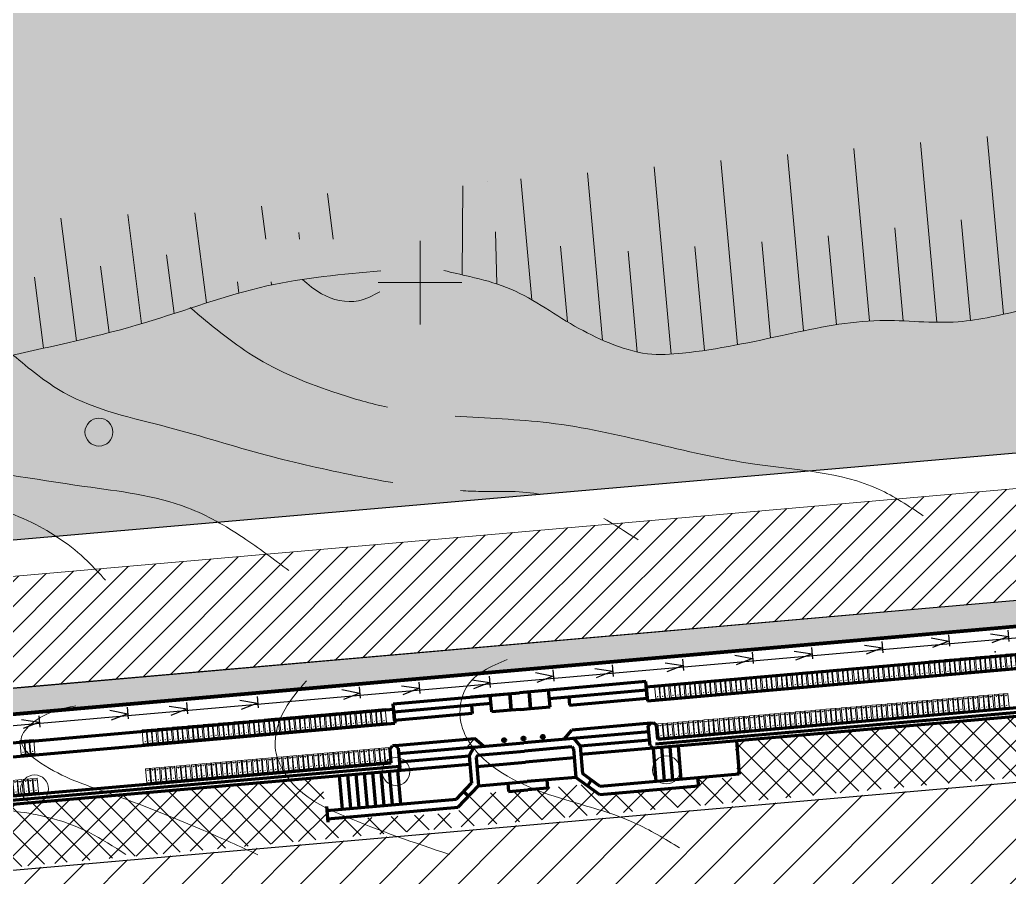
# Model space of a CAD drawing. Header units: millimetres. Extents: x 5637 to 6048, y 3385 to 3927.
# Drawn here: x 5752.01 to 5787.5, y 3664.94 to 3695.67 of the extents above; entities that cross this region are included whole.
import ezdxf

# ---------------------------------------------------------------- set-up
doc = ezdxf.new("R2010")
doc.units = ezdxf.units.MM
for name, color, linetype in [('Contour Lines', 253, 'Continuous'), ('net', 250, 'Continuous'), ('trees old', 116, 'Continuous')]:
    doc.layers.add(name, color=color, linetype=linetype)
doc.layers.add('dr', color=7, linetype='Continuous', lineweight=30, true_color=0x424d8a)
for name, color, linetype, lineweight in [('fences', 224, 'ограждение1', 80), ('ground 1', 7, 'Continuous', 30), ('hatch', 253, 'Continuous', 13), ('road', 19, 'Continuous', 30), ('trees new', 7, 'Continuous', 20), ('wall', 7, 'Continuous', 80)]:
    doc.layers.add(name, color=color, linetype=linetype, lineweight=lineweight)
doc.layers.add('plants1', color=7, linetype='Continuous', true_color=0x89ee5d)
doc.linetypes.add('ограждение1', pattern='A,0.25,-0.1,[133,ltypeshp.shx,S=0.1,R=0,X=-0.1,Y=0],-0.1,1', length=1.45)

# ---------------------------------------------------------------- blocks, each defined once
blk = doc.blocks.new('net')
at = {"layer": 'ground 1', "color": 3, "lineweight": 15}
for p, q in [((0, 3), (0, -3)), ((0, 0), (-3, 0)), ((0, 0), (3, 0))]:
    blk.add_line(p, q, dxfattribs=at)
blk = doc.blocks.new('42')
at = {"lineweight": 0}
for p, q in [((2893972, -392647), (2893972, -392147)), ((2893972, -392197), (2893992, -392197)), ((2893972, -392247), (2893992, -392247)), ((2893992, -392647), (2893992, -392147)), ((2894142, -392647), (2894142, -392147)), ((2894142, -392197), (2894167, -392197)), ((2894142, -392247), (2894167, -392247)), ((2894167, -392647), (2894167, -392147)), ((2893817, -392597), (2894317, -392597)), ((2893817, -392647), (2894317, -392647)), ((2893972, -392547), (2893992, -392547)), ((2894142, -392547), (2894167, -392547))]:
    blk.add_line(p, q, dxfattribs=at)
blk.add_lwpolyline([(2893817, -392147), (2894317, -392147), (2894317, -392647), (2893817, -392647)], close=True, dxfattribs=at)
for centre in [(2893895, -392222), (2894070, -392222), (2894240, -392222), (2893895, -392572), (2894070, -392572), (2894240, -392572)]:
    blk.add_circle(centre, 5, dxfattribs=at)

msp = doc.modelspace()

# ---------------------------------------------------------------- hatches: boundary and pattern name
at = {"layer": 'hatch'}
h = msp.add_hatch(dxfattribs=at)
h.set_pattern_fill('ANSI31', color=256, scale=8, style=0)
h.set_pattern_definition([(45, (2816.3681, -1263.7476), (-0.70710678, 0.70710678), [])])
edge = h.paths.add_edge_path()
edge.add_line((5681.718, 3662.745), (5708.38, 3664.934))
edge.add_arc((5713.219, 3667.179), 5.335, 204.8917, 275.5225)
edge.add_line((5713.733, 3661.869), (5818.562, 3671.059))
edge.add_arc((5814.821, 3690.234), 19.536, 281.0392, 345.4537)
edge.add_arc((5828.918, 3687.613), 5.329, 334.6044, 439.8122)
edge.add_line((5829.86, 3692.857), (5821.197, 3693.928))
edge.add_line((5821.197, 3693.928), (5821.163, 3698.626))
edge.add_line((5821.163, 3698.626), (5822.751, 3698.67))
edge.add_arc((5822.674, 3701.446), 2.777, 271.5898, 361.9955)
edge.add_arc((5787.812, 3700.231), 37.66, 1.9955, 27.7471)
edge.add_line((5821.141, 3717.765), (5815.111, 3730.653))
edge.add_arc((5808.837, 3727.717), 6.926, 25.0759, 80.9102)
edge.add_line((5809.932, 3734.557), (5816.866, 3735.208))
edge.add_line((5816.866, 3735.208), (5822.086, 3738.739))
edge.add_arc((5826.047, 3735.447), 5.15, 140.2743, 208.703)
edge.add_line((5821.53, 3732.974), (5832.004, 3711.476))
edge.add_line((5832.004, 3711.476), (5839.078, 3695.803))
edge.add_line((5839.078, 3695.803), (5843.714, 3685.87))
edge.add_line((5843.714, 3685.87), (5839.002, 3683.445))
edge.add_arc((5812.028, 3691.913), 28.272, 321.435, 342.5709, ccw=False)
edge.add_arc((5815.074, 3690.732), 25.173, 273.7863, 319.2136, ccw=False)
edge.add_line((5816.736, 3665.614), (5796.147, 3663.794))
edge.add_line((5796.147, 3663.794), (5694.835, 3654.877))
edge.add_line((5694.835, 3654.877), (5688.624, 3654.402))
edge.add_line((5688.624, 3654.402), (5675.285, 3653.372))
edge.add_line((5675.285, 3653.372), (5681.718, 3662.745))
h = msp.add_hatch(dxfattribs=at)
h.set_pattern_fill('ANSI31', color=250, scale=0.2, style=0)
edge = h.paths.add_edge_path()
edge.add_line((5809.87, 3676.791), (5729.949, 3669.795))
edge.add_arc((5832.255, 2377.56), 1296.278, 94.52665, 95.141262)
edge.add_arc((5637.286, 3661.317), 79.146, 5.29647, 8.15063)
edge.add_arc((5708.246, 3784.853), 112.557, 273.76252, 276.18931)
edge.add_arc((5743.512, 3692.177), 30.077, 191.0619, 219.7328, ccw=False)
edge.add_arc((5755.859, 3696.04), 42.96, 165.9095, 192.9579, ccw=False)
edge.add_line((5714.192, 3706.498), (5715.15, 3709.705))
edge.add_arc((5726.77, 3705.136), 12.486, 94.984, 158.5342, ccw=False)
edge.add_arc((6488.611, -4524.325), 8277.136, 94.7361145, 95.2886148, ccw=False)
edge.add_arc((5805.865, 3710.144), 14.42, 10.6911, 92.6619, ccw=False)
edge.add_arc((5780.982, 3698.932), 41.448, -24.6573, 19.5747, ccw=False)
edge.add_arc((5818.135, 3700.994), 19.36, 271.5276, 276.278)
edge.add_arc((5955.063, 3694.612), 135.424, 185.4499, 187.13432)
edge.add_arc((5848.619, 3317.301), 361.573, 94.43042, 96.15217)
edge = h.paths.add_edge_path(flags=16)
edge.add_line((5809.341, 3680.76), (5729.6, 3673.78))
edge.add_arc((5728.591, 3682.538), 8.816, 208.4781, 276.5758, ccw=False)
edge.add_arc((5757.802, 3696.32), 41.105, 192.5783, 205.9481, ccw=False)
edge.add_arc((5751.067, 3695.063), 34.258, 183.9783, 192.9809, ccw=False)
edge.add_arc((5750.243, 3696.971), 33.626, 161.4292, 187.3206, ccw=False)
edge.add_arc((5726.343, 3705.292), 8.325, 91.8259, 163.329, ccw=False)
edge.add_line((5726.078, 3713.613), (5805.496, 3720.578))
edge.add_arc((5806.338, 3710.978), 9.637, 44.9806, 95.0123, ccw=False)
edge.add_arc((5806.285, 3710.885), 9.74, 15.791, 45.1448, ccw=False)
edge.add_arc((5790.456, 3702.494), 27.515, 12.8005, 23.6607, ccw=False)
edge.add_arc((5783.345, 3698.717), 35.348, 2.5202, 16.2178, ccw=False)
edge.add_arc((5784.919, 3697.866), 33.826, -15.835, 4.0778, ccw=False)
edge.add_arc((5809.926, 3689.005), 7.545, 305.8538, 357.1956, ccw=False)
edge.add_arc((5807.048, 3693.086), 12.538, 280.5399, 305.589, ccw=False)
at = {"layer": 'hatch', "true_color": 0xfacfb6}
h = msp.add_hatch(dxfattribs=at)
h.set_pattern_fill('ANSI37', color=254, scale=5, style=0)
h.set_pattern_definition([(45, (2816.3681, -1263.7476), (-0.44194174, 0.44194174), []), (135, (2816.3681, -1263.7476), (-0.44194174, -0.44194174), [])])
edge = h.paths.add_edge_path()
edge.add_line((5707.265, 3718.167), (5708.519, 3718.284))
edge.add_line((5708.519, 3718.284), (5708.455, 3719.371))
edge.add_arc((5705.946, 3719.223), 2.514, 3.3697, 34.6075)
edge.add_line((5708.015, 3720.651), (5707.335, 3721.283))
edge.add_line((5707.335, 3721.283), (5706.326, 3721.675))
edge.add_line((5706.326, 3721.675), (5705.149, 3721.507))
edge.add_line((5705.149, 3721.507), (5704.084, 3720.723))
edge.add_line((5704.084, 3720.723), (5703.605, 3719.342))
edge.add_line((5703.605, 3719.342), (5708.163, 3666.874))
edge.add_arc((5713.764, 3667.504), 5.636, 186.4182, 268.0546)
edge.add_line((5713.573, 3661.871), (5818.709, 3671.301))
edge.add_arc((5814.556, 3690.51), 19.653, 282.2003, 352.0502)
edge.add_line((5834.02, 3687.792), (5833.913, 3688.799))
edge.add_arc((5829.371, 3687.881), 4.635, 11.427, 38.4407)
edge.add_arc((5813.861, 3690.869), 19.14, 325.1364, 359.6789, ccw=False)
edge.add_arc((5814.521, 3690.237), 18.237, 290.0707, 325.5804, ccw=False)
edge.add_arc((5812.968, 3716.178), 43.774, 273.5976, 280.2803, ccw=False)
edge.add_line((5815.715, 3672.491), (5815.372, 3676.016))
edge.add_line((5815.372, 3676.016), (5812.186, 3675.696))
edge.add_line((5812.186, 3675.696), (5812.272, 3674.627))
edge.add_line((5812.272, 3674.627), (5810.775, 3674.478))
edge.add_line((5810.775, 3674.478), (5810.963, 3672.748))
edge.add_line((5810.963, 3672.748), (5777.655, 3669.792))
edge.add_line((5777.655, 3669.792), (5777.764, 3668.496))
edge.add_line((5777.764, 3668.496), (5776.369, 3668.483))
edge.add_line((5776.369, 3668.483), (5776.382, 3668.19))
edge.add_line((5776.382, 3668.19), (5772.824, 3667.831))
edge.add_line((5772.824, 3667.831), (5772.162, 3668.251))
edge.add_line((5772.162, 3668.251), (5768.256, 3667.909))
edge.add_line((5768.256, 3667.909), (5767.696, 3667.245))
edge.add_line((5767.696, 3667.245), (5763.007, 3666.979))
edge.add_line((5763.007, 3666.979), (5762.86, 3668.461))
edge.add_line((5762.86, 3668.461), (5728.34, 3665.543))
edge.add_line((5728.34, 3665.543), (5728.383, 3664.75))
edge.add_line((5728.383, 3664.75), (5713.429, 3663.358))
edge.add_arc((5713.088, 3666.921), 3.579, 177.2773, 275.4669, ccw=False)
edge.add_line((5709.513, 3667.091), (5704.829, 3719.166))
edge.add_arc((5705.984, 3719.27), 1.159, 5.5289, 185.1396, ccw=False)
edge.add_line((5707.138, 3719.381), (5707.265, 3718.167))
at = {"layer": 'plants1', "true_color": 0x4ec6ac}
h = msp.add_hatch(dxfattribs=at)
h.set_pattern_fill('CROSS', color=123, scale=1.5, style=0)
h.set_pattern_definition([(0, (2816.3681, -1263.7476), (0.375, 0.375), [0.1875, -0.5625]), (90, (2816.46184, -1263.84136), (-0.375, 0.375), [0.1875, -0.5625])])
h.paths.add_polyline_path([(5727.347, 3712.586), (5804.734, 3719.356), (5808.14, 3681.905), (5730.548, 3675.174)])
at = {"layer": 'trees new'}
h = msp.add_hatch(color=256, dxfattribs=at)
h.set_gradient(color1=(154, 211, 111), color2=(206, 233, 185), one_color=1, tint=0.82, name='SPHERICAL')
edge = h.paths.add_edge_path()
edge.add_line((5713.403, 3671.895), (5711.565, 3671.758))
edge.add_line((5711.565, 3671.758), (5707.5, 3717.609))
edge.add_line((5707.5, 3717.609), (5805.021, 3726.293))
edge.add_line((5805.021, 3726.293), (5805.17, 3724.815))
edge.add_line((5805.17, 3724.815), (5725.818, 3717.952))
edge.add_arc((5727.831, 3703.619), 14.474, 97.9931, 151.7845)
edge.add_arc((5751.315, 3697.17), 38.599, 159.8582, 174.5948)
edge.add_arc((5670.935, 3701.085), 41.954, 354.9778, 359.6189, ccw=False)
edge.add_arc((5764.951, 3696.536), 52.23, 179.0389, 190.0925)
edge.add_arc((5814.024, 3712.726), 103.642, 194.1535, 197.41609)
edge.add_arc((5752.096, 3693.3), 38.738, 197.4161, 204.8655)
edge.add_arc((5730.285, 3684.505), 15.297, 209.3352, 228.4907)
edge.add_arc((5706.718, 3796.873), 124.549, 274.05794, 276.18924, ccw=False)
edge.add_arc((5759.718, 3676.199), 44.33, 184.6101, 189.8721)
edge.add_line((5716.045, 3668.599), (5809.287, 3676.732))
edge.add_line((5809.287, 3676.732), (5809.363, 3675.872))
edge.add_line((5809.363, 3675.872), (5729.473, 3668.88))
edge.add_line((5729.473, 3668.88), (5714.6, 3667.56))
edge.add_line((5714.6, 3667.56), (5713.69, 3668.334))
edge.add_line((5713.69, 3668.334), (5713.403, 3671.895))

# ---------------------------------------------------------------- linework, layer by layer
at = {"layer": 'Contour Lines', "lineweight": 5, "ltscale": 0.5}
for points in [[(5762.153, 3686.367), (5762.834, 3685.853), (5764.161, 3685.602), (5764.927, 3685.925)], [(5737.342, 3681.05), (5738.451, 3680.209), (5740.555, 3679.559), (5745.373, 3678.832), (5749.848, 3678.488), (5752.448, 3677.648), (5754.437, 3676.271), (5755.087, 3675.583)], [(5772.967, 3677.795), (5773.761, 3677.308), (5774.196, 3677.027)], [(5769.49, 3672.745), (5768.037, 3671.755), (5767.838, 3670.478), (5768.83, 3669.025), (5771.759, 3667.66), (5774.05, 3666.889), (5775.68, 3665.986)], [(5762.298, 3671.98), (5761.526, 3670.958), (5761.177, 3669.588), (5761.974, 3668.118), (5763.669, 3667.121), (5767.425, 3665.749)], [(5754.02, 3671.083), (5752.476, 3670.47), (5752.061, 3669.896), (5752.773, 3669.026), (5755.088, 3667.997), (5757.462, 3667.088), (5758.61, 3666.613), (5760.549, 3665.743)], [(5730.044, 3668.542), (5733.991, 3666.006), (5736.223, 3663.618), (5737.952, 3660.538), (5739.083, 3655.888), (5739.555, 3653.908), (5740.061, 3652.046), (5741.13, 3650.79), (5742.828, 3650.255), (5744.777, 3649.69), (5747.134, 3649.25), (5750.473, 3649.404), (5752.799, 3649.561), (5756.509, 3649.561), (5760.507, 3649.401), (5765.998, 3648.736), (5769.721, 3648.542), (5773.194, 3648.875), (5777.055, 3648.181), (5780.112, 3646.793), (5782.08, 3645.586), (5783.698, 3644.845), (5785.783, 3644.164), (5788.706, 3643.618), (5792.117, 3643.034), (5797.089, 3642.938), (5800.488, 3643.219), (5803.637, 3643.281), (5806.319, 3642.782), (5808.096, 3641.878), (5808.883, 3641.625)], [(5741.132, 3668.292), (5743.43, 3667.19), (5746.28, 3667.128), (5749.681, 3667.373), (5752.194, 3667.251), (5754.492, 3666.546), (5755.812, 3665.752)]]:
    msp.add_spline(points, degree=3, dxfattribs=at)
for points, knots in [([(5758.128, 3685.357), (5758.854, 3684.742), (5760.435, 3683.403), (5762.947, 3682.39), (5764.61, 3681.912), (5765.207, 3681.784)], [0, 0, 0, 0, 5.677259, 12.362945, 16.035286, 16.035286, 16.035286, 16.035286]), ([(5751.769, 3683.656), (5752.354, 3683.169), (5753.966, 3681.826), (5757.287, 3681.152), (5760.72, 3680.047), (5763.439, 3679.446), (5764.948, 3679.157), (5765.393, 3679.081)], [0, 0, 0, 0, 4.517441, 12.454527, 19.742254, 26.313882, 29.049315, 29.049315, 29.049315, 29.049315]), ([(5767.625, 3681.467), (5768.75, 3681.386), (5772.409, 3681.294), (5777.285, 3679.616), (5782.105, 3679.445), (5783.897, 3678.244), (5784.42, 3677.893)], [20.921065, 20.921065, 20.921065, 20.921065, 27.672453, 42.716994, 51.782471, 55.518271, 55.518271, 55.518271, 55.518271]), ([(5745.324, 3680.448), (5745.365, 3680.418), (5746.315, 3679.761), (5749.674, 3679.752), (5753.696, 3678.971), (5757.626, 3678.554), (5759.984, 3677.188), (5761.125, 3676.332), (5761.665, 3675.927)], [4.284274, 4.284274, 4.284274, 4.284274, 4.603949, 11.549078, 22.58289, 30.158139, 34.674962, 38.728879, 38.728879, 38.728879, 38.728879]), ([(5767.823, 3678.794), (5768.067, 3678.78), (5769.028, 3678.746), (5770.031, 3678.801), (5770.699, 3678.656)], [33.948033, 33.948033, 33.948033, 33.948033, 35.385411, 39.576153, 39.576153, 39.576153, 39.576153]), ([(5726.069, 3668.168), (5727.018, 3667.502), (5728.992, 3666.143), (5733.122, 3664.639), (5735.211, 3660.637), (5736.416, 3656.737), (5735.707, 3653.737), (5737.127, 3651.539), (5738.713, 3650.33), (5740.266, 3648.832), (5742.97, 3648.962), (5745.985, 3648.103), (5750.172, 3648.577), (5754.24, 3648.737), (5758.591, 3648.782), (5762.381, 3648.105), (5766.234, 3647.887), (5769.955, 3647.625), (5773.844, 3647.648), (5777.385, 3646.929), (5780.421, 3646.219), (5782.643, 3644.847), (5784.83, 3644.252), (5786.25, 3643.836), (5786.9, 3643.651), (5786.955, 3643.635)], [0.554176, 0.554176, 0.554176, 0.554176, 7.517031, 14.94725, 26.066953, 32.690436, 39.354155, 43.242102, 47.514387, 51.543769, 55.455504, 62.962808, 70.307948, 80.362956, 87.509893, 96.320804, 103.386991, 110.646976, 118.715636, 126.623028, 132.296976, 137.269776, 142.106294, 145.814041, 146.161092, 146.161092, 146.161092, 146.161092]), ([(5721.861, 3667.725), (5722.664, 3667.207), (5724.522, 3665.996), (5727.263, 3663.924), (5730.188, 3661.461), (5730.722, 3657.788), (5732.906, 3655.332), (5733.434, 3652.486), (5735.306, 3650.95), (5736.966, 3649.078), (5740.149, 3647.799), (5744.506, 3647.258), (5749.642, 3647.574), (5755.273, 3647.277), (5761.688, 3647.101), (5768.077, 3646.724), (5773.66, 3646.523), (5777.719, 3645.957), (5780.641, 3645.291), (5782.99, 3644.522), (5784.666, 3644.086), (5785.641, 3643.763), (5785.998, 3643.635)], [1.16155, 1.16155, 1.16155, 1.16155, 6.875804, 14.453574, 22.034571, 28.710484, 35.59757, 41.225425, 45.129765, 49.724903, 56.167263, 65.032994, 75.993591, 86.933965, 98.851833, 114.496219, 125.34296, 132.340525, 139.056529, 143.287015, 147.165739, 149.442003, 149.442003, 149.442003, 149.442003]), ([(5785.055, 3643.635), (5784.921, 3643.679), (5784.215, 3643.893), (5782.713, 3644.141), (5780.229, 3644.678), (5777.62, 3645.247), (5774.95, 3645.186), (5772.58, 3645.973), (5769.983, 3646.035), (5767.361, 3646.094), (5763.714, 3646.145), (5759.195, 3646.501), (5753.965, 3646.464), (5748.944, 3646.548), (5744.488, 3646.75), (5740.365, 3646.229), (5736.376, 3647.916), (5731.774, 3649.584), (5728.267, 3653.967), (5724.839, 3657.707), (5724.102, 3663.032), (5720.111, 3664.484), (5718.165, 3666.606), (5716.913, 3667.046), (5716.418, 3667.177)], [61.143917, 61.143917, 61.143917, 61.143917, 61.987655, 65.579228, 70.241031, 77.263003, 81.521455, 86.110891, 92.059168, 96.992817, 101.873992, 113.933737, 124.166627, 133.245919, 144.030661, 151.062919, 157.567662, 169.605422, 179.756245, 190.555813, 199.859025, 208.727613, 213.698783, 216.738881, 216.738881, 216.738881, 216.738881])]:
    msp.add_open_spline(points, degree=3, knots=knots, dxfattribs=at)
at = {"layer": 'dr'}
msp.add_line((5771.706, 3671.394), (5771.732, 3671.096), dxfattribs=at)
at = {"layer": 'dr', "color": 4, "ltscale": 0.5}
for points in [[(5714.752, 3667.137), (5799.331, 3674.529), (5809.835, 3675.494)], [(5785.319, 3673.626), (5785.354, 3673.217)], [(5786.829, 3673.665), (5787.471, 3673.571), (5786.882, 3673.337)], [(5787.451, 3673.797), (5787.487, 3673.388)], [(5782.314, 3673.257), (5782.957, 3673.157), (5782.368, 3672.929)], [(5782.937, 3673.389), (5782.973, 3672.98)], [(5784.699, 3673.523), (5785.339, 3673.397), (5784.75, 3673.166)], [(5777.657, 3672.902), (5778.297, 3672.776), (5777.708, 3672.545)], [(5778.277, 3673.004), (5778.312, 3672.596)], [(5779.786, 3673.044), (5780.429, 3672.95), (5779.84, 3672.716)], [(5780.409, 3673.176), (5780.445, 3672.767)], [(5773.259, 3672.545), (5773.295, 3672.136)], [(5775.164, 3672.627), (5775.807, 3672.526), (5775.218, 3672.298)], [(5775.787, 3672.758), (5775.823, 3672.35)], [(5770.507, 3672.272), (5771.147, 3672.145), (5770.558, 3671.914)], [(5771.127, 3672.374), (5771.162, 3671.965)], [(5772.636, 3672.414), (5773.279, 3672.32), (5772.69, 3672.085)], [(5766.322, 3671.933), (5766.357, 3671.525)], [(5768.227, 3672.015), (5768.87, 3671.914), (5768.281, 3671.687)], [(5768.85, 3672.146), (5768.885, 3671.738)], [(5763.57, 3671.66), (5764.209, 3671.533), (5763.62, 3671.302)], [(5764.19, 3671.762), (5764.225, 3671.353)], [(5765.699, 3671.802), (5766.341, 3671.708), (5765.753, 3671.473)], [(5757.996, 3671.199), (5758.032, 3670.79)], [(5759.902, 3671.281), (5760.545, 3671.18), (5759.955, 3670.952)], [(5760.525, 3671.412), (5760.56, 3671.003)], [(5755.244, 3670.925), (5755.884, 3670.799), (5755.295, 3670.568)], [(5755.864, 3671.028), (5755.9, 3670.619)], [(5757.374, 3671.067), (5758.016, 3670.973), (5757.427, 3670.739)], [(5752.076, 3670.59), (5752.719, 3670.49), (5752.129, 3670.262)], [(5752.698, 3670.722), (5752.734, 3670.313)]]:
    msp.add_lwpolyline(points, dxfattribs=at)
at = {"layer": 'dr'}
for points in [[(5769.588, 3671.51), (5769.63, 3671.028)], [(5770.285, 3671.571), (5770.327, 3671.089)]]:
    msp.add_lwpolyline(points, dxfattribs=at)
msp.add_point((5786.995, 3673.015), dxfattribs=at)
at = {"layer": 'fences', "ltscale": 3}
for points in [[(5774.815, 3669.715), (5810.914, 3672.867)], [(5711.837, 3667.011), (5714.871, 3664.477), (5765.645, 3668.918)]]:
    msp.add_lwpolyline(points, dxfattribs=at)
at = {"layer": 'ground 1', "lineweight": 5, "ltscale": 0.5}
for p, q in [((5786.713, 3691.496), (5787.294, 3685.116)), ((5781.933, 3691.061), (5782.495, 3684.877)), ((5784.323, 3691.278), (5784.91, 3684.83)), ((5779.543, 3690.843), (5780.118, 3684.521)), ((5774.762, 3690.408), (5775.374, 3683.69)), ((5777.152, 3690.626), (5777.753, 3684.024)), ((5769.982, 3689.973), (5770.377, 3685.633)), ((5772.372, 3690.191), (5772.918, 3684.189)), ((5767.901, 3689.725), (5767.885, 3686.532)), ((5768.787, 3689.864), (5768.787, 3689.86)), ((5768.787, 3689.864), (5768.787, 3689.86)), ((5763.256, 3687.813), (5763.047, 3689.453)), ((5760.837, 3687.813), (5760.686, 3688.997)), ((5754.042, 3684.169), (5753.484, 3688.557)), ((5756.384, 3684.78), (5755.886, 3688.695)), ((5758.709, 3685.523), (5758.297, 3688.757)), ((5785.78, 3688.505), (5786.109, 3684.895)), ((5783.397, 3688.215), (5783.7, 3684.878)), ((5762.046, 3687.813), (5762.017, 3688.044)), ((5769.077, 3688.067), (5769.12, 3686.207)), ((5781.013, 3687.926), (5781.303, 3684.743)), ((5771.406, 3687.563), (5771.653, 3684.851)), ((5776.228, 3687.545), (5776.567, 3683.821)), ((5778.622, 3687.714), (5778.936, 3684.267)), ((5757.547, 3685.144), (5757.28, 3687.245)), ((5773.833, 3687.376), (5774.162, 3683.764)), ((5755.215, 3684.457), (5754.911, 3686.845)), ((5752.867, 3683.9), (5752.543, 3686.445)), ((5759.873, 3685.878), (5759.822, 3686.281)), ((5761.046, 3686.17), (5761.031, 3686.281))]:
    msp.add_line(p, q, dxfattribs=at)
for points in [[(5661.531, 3696.382), (5663.602, 3696.329), (5664.637, 3695.877), (5666.788, 3695.532), (5668.621, 3696.249), (5670.798, 3698.346), (5674.197, 3700.257), (5676.135, 3701.557), (5678.26, 3701.955), (5680.304, 3701.345), (5681.048, 3700.788), (5681.738, 3699.912), (5683.152, 3697.366), (5684.24, 3694.474), (5684.453, 3693.2), (5684.775, 3689.049), (5684.881, 3687.377), (5685.014, 3685.705), (5685.2, 3685.015), (5685.758, 3684.404), (5688.015, 3683.847), (5690.351, 3684.006), (5693.837, 3684.028), (5697.847, 3684.299), (5700.634, 3683.552), (5705.529, 3681.174), (5707.84, 3679.679), (5710.899, 3678.524), (5715.182, 3678.32), (5717.309, 3678.193), (5720.477, 3678.404), (5726.725, 3679.389), (5732.251, 3680.169), (5738.799, 3681.25), (5745.948, 3682.391), (5751.566, 3683.611), (5756.492, 3684.812), (5760.877, 3686.133), (5764.962, 3686.674)], [(5767.221, 3686.686), (5768.151, 3686.47), (5769.47, 3686.081), (5771.914, 3684.697), (5773.147, 3684.092), (5774.531, 3683.703), (5775.785, 3683.725), (5779.526, 3684.395), (5782.856, 3684.892), (5785.667, 3684.849), (5788.031, 3685.281), (5791.751, 3685.929), (5796.53, 3686.6), (5800.15, 3687.118), (5802.788, 3687.551), (5806.053, 3688.307), (5808.188, 3689.575), (5810.879, 3691.714), (5812.805, 3693.823), (5814.365, 3695.106)]]:
    msp.add_spline(points, degree=3, dxfattribs=at)
at = {"layer": 'hatch', "color": 250}
msp.add_lwpolyline([(5809.87, 3676.791), (5729.949, 3669.795, 0.002682), (5716.094, 3668.623, 0.012454), (5715.632, 3672.538, 0.010589), (5720.381, 3672.952, -0.125757), (5713.993, 3686.406, -0.118572), (5714.192, 3706.498), (5715.15, 3709.705, -0.284623), (5725.685, 3717.575, -0.002411), (5805.195, 3724.548, -0.373739), (5820.035, 3712.819, -0.195431), (5818.651, 3681.641, 0.020731), (5820.252, 3681.75, 0.00735), (5820.688, 3677.793, 0.007513)], format="xyb", close=True, dxfattribs=at)
msp.add_lwpolyline([(5809.341, 3680.76), (5729.6, 3673.78, -0.306197), (5720.841, 3678.334, -0.058403), (5717.684, 3687.368, -0.039301), (5716.891, 3692.687, -0.113456), (5718.368, 3707.68, -0.322525), (5726.078, 3713.613), (5805.496, 3720.578, -0.22184), (5813.155, 3717.79, -0.128785), (5815.658, 3713.536, -0.047422), (5817.287, 3708.59, -0.059838), (5818.659, 3700.272, -0.087106), (5817.461, 3688.636, -0.227845), (5814.345, 3682.89, -0.109735), (5809.341, 3680.76), (5809.341, 3680.76)], format="xyb", dxfattribs=at)
at = {"layer": 'hatch'}
msp.add_lwpolyline([(5768.05, 3669.582), (5768.323, 3669.907)], dxfattribs=at)
at = {"layer": 'plants1'}
msp.add_lwpolyline([(5727.347, 3712.586), (5804.734, 3719.356), (5808.14, 3681.905), (5730.548, 3675.174)], close=True, dxfattribs=at)
at = {"layer": 'plants1', "ltscale": 0.2}
msp.add_lwpolyline([(5713.403, 3671.895), (5713.69, 3668.334), (5714.6, 3667.56), (5729.473, 3668.88), (5809.363, 3675.872), (5809.287, 3676.732), (5716.045, 3668.599)], dxfattribs=at)
at = {"layer": 'road', "lineweight": 30, "ltscale": 0.5}
msp.add_line((5713.526, 3661.845), (5817.276, 3670.929), dxfattribs=at)
at = {"layer": 'trees old', "lineweight": 5, "ltscale": 0.5}
for centre in [(5754.852, 3680.892), (5754.852, 3680.892), (5765.506, 3668.725), (5765.506, 3668.725), (5775.205, 3668.784), (5775.205, 3668.784), (5752.544, 3668.103), (5752.544, 3668.103)]:
    msp.add_circle(centre, 0.5, dxfattribs=at)
at = {"layer": 'wall', "lineweight": 90}
for p, q in [((5810.709, 3675.922), (5714.579, 3667.511)), ((5789.129, 3673.03), (5774.485, 3671.749)), ((5810.9, 3673.027), (5774.9, 3669.878)), ((5789.173, 3672.532), (5774.529, 3671.25)), ((5810.926, 3672.728), (5774.727, 3669.561)), ((5774.468, 3671.948), (5769.935, 3671.551)), ((5774.52, 3671.35), (5774.468, 3671.948)), ((5765.402, 3671.155), (5769.935, 3671.551)), ((5768.192, 3671.399), (5769.935, 3671.551)), ((5769.586, 3671.521), (5769.639, 3670.923)), ((5769.639, 3670.923), (5769.586, 3671.521)), ((5771.678, 3671.704), (5769.935, 3671.551)), ((5770.284, 3671.582), (5770.336, 3670.984)), ((5770.336, 3670.984), (5770.284, 3671.582)), ((5771.033, 3671.045), (5770.981, 3671.643)), ((5771.007, 3671.344), (5774.494, 3671.649)), ((5774.485, 3671.749), (5774.529, 3671.25)), ((5765.455, 3670.557), (5765.402, 3671.155)), ((5768.915, 3671.161), (5765.429, 3670.856)), ((5768.941, 3670.862), (5768.889, 3671.46)), ((5771.705, 3671.405), (5771.731, 3671.106)), ((5771.731, 3671.106), (5774.52, 3671.35)), ((5750.776, 3669.674), (5765.42, 3670.955)), ((5765.42, 3670.955), (5765.463, 3670.457)), ((5768.244, 3670.801), (5765.455, 3670.557)), ((5768.218, 3671.1), (5768.244, 3670.801)), ((5769.639, 3670.923), (5768.941, 3670.862)), ((5769.987, 3670.954), (5769.639, 3670.923)), ((5769.987, 3670.954), (5770.336, 3670.984)), ((5770.336, 3670.984), (5771.033, 3671.045)), ((5750.819, 3669.176), (5765.463, 3670.457)), ((5774.648, 3670.458), (5771.809, 3670.209)), ((5774.557, 3670.35), (5774.648, 3670.458)), ((5774.648, 3670.458), (5774.748, 3670.467)), ((5774.856, 3670.376), (5774.748, 3670.467)), ((5771.537, 3669.884), (5771.809, 3670.209)), ((5774.575, 3670.15), (5771.835, 3669.911)), ((5774.618, 3669.652), (5774.557, 3670.35)), ((5774.9, 3669.878), (5774.856, 3670.376)), ((5765.483, 3669.656), (5768.323, 3669.904)), ((5768.299, 3669.601), (5770.092, 3669.758)), ((5768.648, 3669.632), (5768.323, 3669.904)), ((5771.885, 3669.915), (5770.092, 3669.758)), ((5771.885, 3669.915), (5772.111, 3669.634)), ((5774.601, 3669.851), (5772.111, 3669.634)), ((5777.715, 3669.823), (5777.82, 3668.627)), ((5765.293, 3669.539), (5765.384, 3669.647)), ((5765.336, 3669.041), (5765.293, 3669.539)), ((5765.483, 3669.656), (5765.384, 3669.647)), ((5765.592, 3669.565), (5765.483, 3669.656)), ((5765.653, 3668.868), (5765.592, 3669.565)), ((5765.609, 3669.366), (5768.349, 3669.606)), ((5768.299, 3669.601), (5768.126, 3669.285)), ((5768.425, 3669.311), (5770.118, 3669.459)), ((5771.811, 3669.607), (5770.118, 3669.459)), ((5771.811, 3669.607), (5771.868, 3669.536)), ((5771.868, 3669.536), (5771.957, 3668.516)), ((5772.111, 3669.634), (5772.197, 3668.651)), ((5774.727, 3669.561), (5772.137, 3669.335)), ((5774.618, 3669.652), (5774.727, 3669.561)), ((5774.727, 3669.561), (5774.831, 3668.366)), ((5775.026, 3669.587), (5775.13, 3668.392)), ((5775.325, 3669.614), (5775.429, 3668.418)), ((5775.623, 3669.64), (5775.728, 3668.444)), ((5730.519, 3665.995), (5765.336, 3669.041)), ((5765.562, 3668.759), (5768.152, 3668.986)), ((5765.635, 3669.067), (5768.126, 3669.285)), ((5768.126, 3669.285), (5768.212, 3668.302)), ((5768.425, 3669.311), (5768.381, 3669.231)), ((5768.381, 3669.231), (5768.471, 3668.211)), ((5768.41, 3668.908), (5770.153, 3669.061)), ((5771.896, 3669.213), (5770.153, 3669.061)), ((5730.247, 3665.67), (5765.562, 3668.759)), ((5764.068, 3668.629), (5764.172, 3667.433)), ((5764.366, 3668.655), (5764.471, 3667.459)), ((5764.665, 3668.681), (5764.77, 3667.486)), ((5764.964, 3668.707), (5765.069, 3667.512)), ((5765.263, 3668.733), (5765.368, 3667.538)), ((5765.653, 3668.868), (5765.562, 3668.759)), ((5765.562, 3668.759), (5765.666, 3667.564)), ((5772.826, 3668.19), (5772.197, 3668.651)), ((5777.82, 3668.627), (5772.826, 3668.19)), ((5763.47, 3668.576), (5763.574, 3667.381)), ((5763.769, 3668.603), (5763.873, 3667.407)), ((5767.672, 3667.739), (5768.212, 3668.302)), ((5768.471, 3668.211), (5770.214, 3668.363)), ((5769.517, 3668.302), (5769.543, 3668.004)), ((5771.957, 3668.516), (5770.214, 3668.363)), ((5770.911, 3668.424), (5770.938, 3668.126)), ((5772.815, 3667.888), (5771.957, 3668.516)), ((5772.386, 3668.202), (5772.511, 3668.421)), ((5776.326, 3668.497), (5776.352, 3668.198)), ((5767.735, 3667.444), (5768.471, 3668.211)), ((5768.103, 3667.827), (5767.942, 3668.021)), ((5769.543, 3668.004), (5770.24, 3668.065)), ((5770.938, 3668.126), (5770.24, 3668.065)), ((5776.352, 3668.198), (5772.815, 3667.888)), ((5763.027, 3667.333), (5767.672, 3667.739)), ((5763.015, 3667.47), (5763.063, 3666.914)), ((5763.053, 3667.034), (5767.735, 3667.444))]:
    msp.add_line(p, q, dxfattribs=at)
for centre in [(5769.382, 3669.847), (5770.079, 3669.908), (5770.776, 3669.969)]:
    msp.add_circle(centre, 0.05, dxfattribs=at)

# ---------------------------------------------------------------- block references
at = {"layer": 'net', "lineweight": 5, "ltscale": 0.5, "xscale": 0.5, "yscale": 0.5, "zscale": 0.5}
msp.add_blockref('net', (5766.368, 3686.252), dxfattribs=at)
at = {"layer": 'wall', "lineweight": 90, "rotation": 185.0000000043067}
for p, xscale, yscale, zscale in [((2938.25, 3029.514), -0.0009999999774511, 0.0010000000002037, 0.001), ((2938.798, 3029.562), -0.0009999999774511, 0.0010000000002037, 0.001), ((2933.866, 3029.13), -0.0009999999774511, 0.0010000000002037, 0.001), ((2934.414, 3029.178), -0.0009999999774511, 0.0010000000002037, 0.001), ((2934.962, 3029.226), -0.0009999999774511, 0.0010000000002037, 0.001), ((2935.51, 3029.274), -0.0009999999774511, 0.0010000000002037, 0.001), ((2936.058, 3029.322), -0.0009999999774511, 0.0010000000002037, 0.001), ((2936.606, 3029.37), -0.0009999999774511, 0.0010000000002037, 0.001), ((2937.154, 3029.418), -0.0009999999774511, 0.0010000000002037, 0.001), ((2937.702, 3029.466), -0.0009999999774511, 0.0010000000002037, 0.001), ((2930.031, 3028.795), -0.0009999999774511, 0.0010000000002037, 0.001), ((2930.579, 3028.843), -0.0009999999774511, 0.0010000000002037, 0.001), ((2931.127, 3028.891), -0.0009999999774511, 0.0010000000002037, 0.001), ((2931.675, 3028.939), -0.0009999999774511, 0.0010000000002037, 0.001), ((2932.223, 3028.987), -0.0009999999774511, 0.0010000000002037, 0.001), ((2932.771, 3029.035), -0.0009999999774511, 0.0010000000002037, 0.001), ((2933.319, 3029.082), -0.0009999999774511, 0.0010000000002037, 0.001), ((2926.196, 3028.459), -0.0009999999774511, 0.0010000000002037, 0.001), ((2926.744, 3028.507), -0.0009999999774511, 0.0010000000002037, 0.001), ((2927.292, 3028.555), -0.0009999999774511, 0.0010000000002037, 0.001), ((2927.839, 3028.603), -0.0009999999774511, 0.0010000000002037, 0.001), ((2928.387, 3028.651), -0.0009999999774511, 0.0010000000002037, 0.001), ((2928.935, 3028.699), -0.0009999999774511, 0.0010000000002037, 0.001), ((2929.483, 3028.747), -0.0009999999774511, 0.0010000000002037, 0.001), ((2937.824, 3028.071), -0.0009999999774511, 0.0010000000002037, 0.001), ((2938.372, 3028.119), -0.0009999999774511, 0.0010000000002037, 0.001), ((2933.988, 3027.736), -0.0009999999774511, 0.0010000000002037, 0.001), ((2934.536, 3027.784), -0.0009999999774511, 0.0010000000002037, 0.001), ((2935.084, 3027.832), -0.0009999999774511, 0.0010000000002037, 0.001), ((2935.632, 3027.88), -0.0009999999774511, 0.0010000000002037, 0.001), ((2936.18, 3027.927), -0.0009999999774511, 0.0010000000002037, 0.001), ((2936.728, 3027.975), -0.0009999999774511, 0.0010000000002037, 0.001), ((2937.276, 3028.023), -0.0009999999774511, 0.0010000000002037, 0.001), ((8679.952, 3531.848), 0.0009999999774511, 0.0009999999774511, 0.0009999999774511), ((8680.5, 3531.896), 0.0009999999774511, 0.0009999999774511, 0.0009999999774511), ((8681.048, 3531.944), 0.0009999999774511, 0.0009999999774511, 0.0009999999774511), ((8681.596, 3531.992), 0.0009999999774511, 0.0009999999774511, 0.0009999999774511), ((8682.144, 3532.039), 0.0009999999774511, 0.0009999999774511, 0.0009999999774511), ((2929.605, 3027.352), -0.0009999999774511, 0.0010000000002037, 0.001), ((2930.153, 3027.4), -0.0009999999774511, 0.0010000000002037, 0.001), ((2930.701, 3027.448), -0.0009999999774511, 0.0010000000002037, 0.001), ((2931.249, 3027.496), -0.0009999999774511, 0.0010000000002037, 0.001), ((2931.797, 3027.544), -0.0009999999774511, 0.0010000000002037, 0.001), ((2932.345, 3027.592), -0.0009999999774511, 0.0010000000002037, 0.001), ((2932.893, 3027.64), -0.0009999999774511, 0.0010000000002037, 0.001), ((2933.441, 3027.688), -0.0009999999774511, 0.0010000000002037, 0.001), ((8675.569, 3531.464), 0.0009999999774511, 0.0009999999774511, 0.0009999999774511), ((8676.117, 3531.512), 0.0009999999774511, 0.0009999999774511, 0.0009999999774511), ((8676.664, 3531.56), 0.0009999999774511, 0.0009999999774511, 0.0009999999774511), ((8677.212, 3531.608), 0.0009999999774511, 0.0009999999774511, 0.0009999999774511), ((8677.76, 3531.656), 0.0009999999774511, 0.0009999999774511, 0.0009999999774511), ((8678.308, 3531.704), 0.0009999999774511, 0.0009999999774511, 0.0009999999774511), ((8678.856, 3531.752), 0.0009999999774511, 0.0009999999774511, 0.0009999999774511), ((8679.404, 3531.8), 0.0009999999774511, 0.0009999999774511, 0.0009999999774511), ((2926.318, 3027.065), -0.0009999999774511, 0.0010000000002037, 0.001), ((2926.866, 3027.113), -0.0009999999774511, 0.0010000000002037, 0.001), ((2927.414, 3027.161), -0.0009999999774511, 0.0010000000002037, 0.001), ((2927.961, 3027.208), -0.0009999999774511, 0.0010000000002037, 0.001), ((2928.509, 3027.256), -0.0009999999774511, 0.0010000000002037, 0.001), ((2929.057, 3027.304), -0.0009999999774511, 0.0010000000002037, 0.001), ((8673.925, 3531.32), 0.0009999999774511, 0.0009999999774511, 0.0009999999774511), ((8674.473, 3531.368), 0.0009999999774511, 0.0009999999774511, 0.0009999999774511), ((8675.021, 3531.416), 0.0009999999774511, 0.0009999999774511, 0.0009999999774511), ((8669.542, 3530.937), 0.0009999999774511, 0.0009999999774511, 0.0009999999774511), ((8679.526, 3530.405), 0.0009999999774511, 0.0009999999774511, 0.0009999999774511), ((8680.074, 3530.453), 0.0009999999774511, 0.0009999999774511, 0.0009999999774511), ((8680.622, 3530.501), 0.0009999999774511, 0.0009999999774511, 0.0009999999774511), ((8681.17, 3530.549), 0.0009999999774511, 0.0009999999774511, 0.0009999999774511), ((8681.718, 3530.597), 0.0009999999774511, 0.0009999999774511, 0.0009999999774511), ((8682.266, 3530.645), 0.0009999999774511, 0.0009999999774511, 0.0009999999774511), ((8675.691, 3530.07), 0.0009999999774511, 0.0009999999774511, 0.0009999999774511), ((8676.239, 3530.118), 0.0009999999774511, 0.0009999999774511, 0.0009999999774511), ((8676.786, 3530.165), 0.0009999999774511, 0.0009999999774511, 0.0009999999774511), ((8677.334, 3530.213), 0.0009999999774511, 0.0009999999774511, 0.0009999999774511), ((8677.882, 3530.261), 0.0009999999774511, 0.0009999999774511, 0.0009999999774511), ((8678.43, 3530.309), 0.0009999999774511, 0.0009999999774511, 0.0009999999774511), ((8678.978, 3530.357), 0.0009999999774511, 0.0009999999774511, 0.0009999999774511), ((8674.047, 3529.926), 0.0009999999774511, 0.0009999999774511, 0.0009999999774511), ((8674.595, 3529.974), 0.0009999999774511, 0.0009999999774511, 0.0009999999774511), ((8675.143, 3530.022), 0.0009999999774511, 0.0009999999774511, 0.0009999999774511), ((8669.116, 3529.494), 0.0009999999774511, 0.0009999999774511, 0.0009999999774511), ((8669.664, 3529.542), 0.0009999999774511, 0.0009999999774511, 0.0009999999774511)]:
    msp.add_blockref('42', p, dxfattribs=dict(at, xscale=xscale, yscale=yscale, zscale=zscale))

doc.saveas('drawing.dxf')
